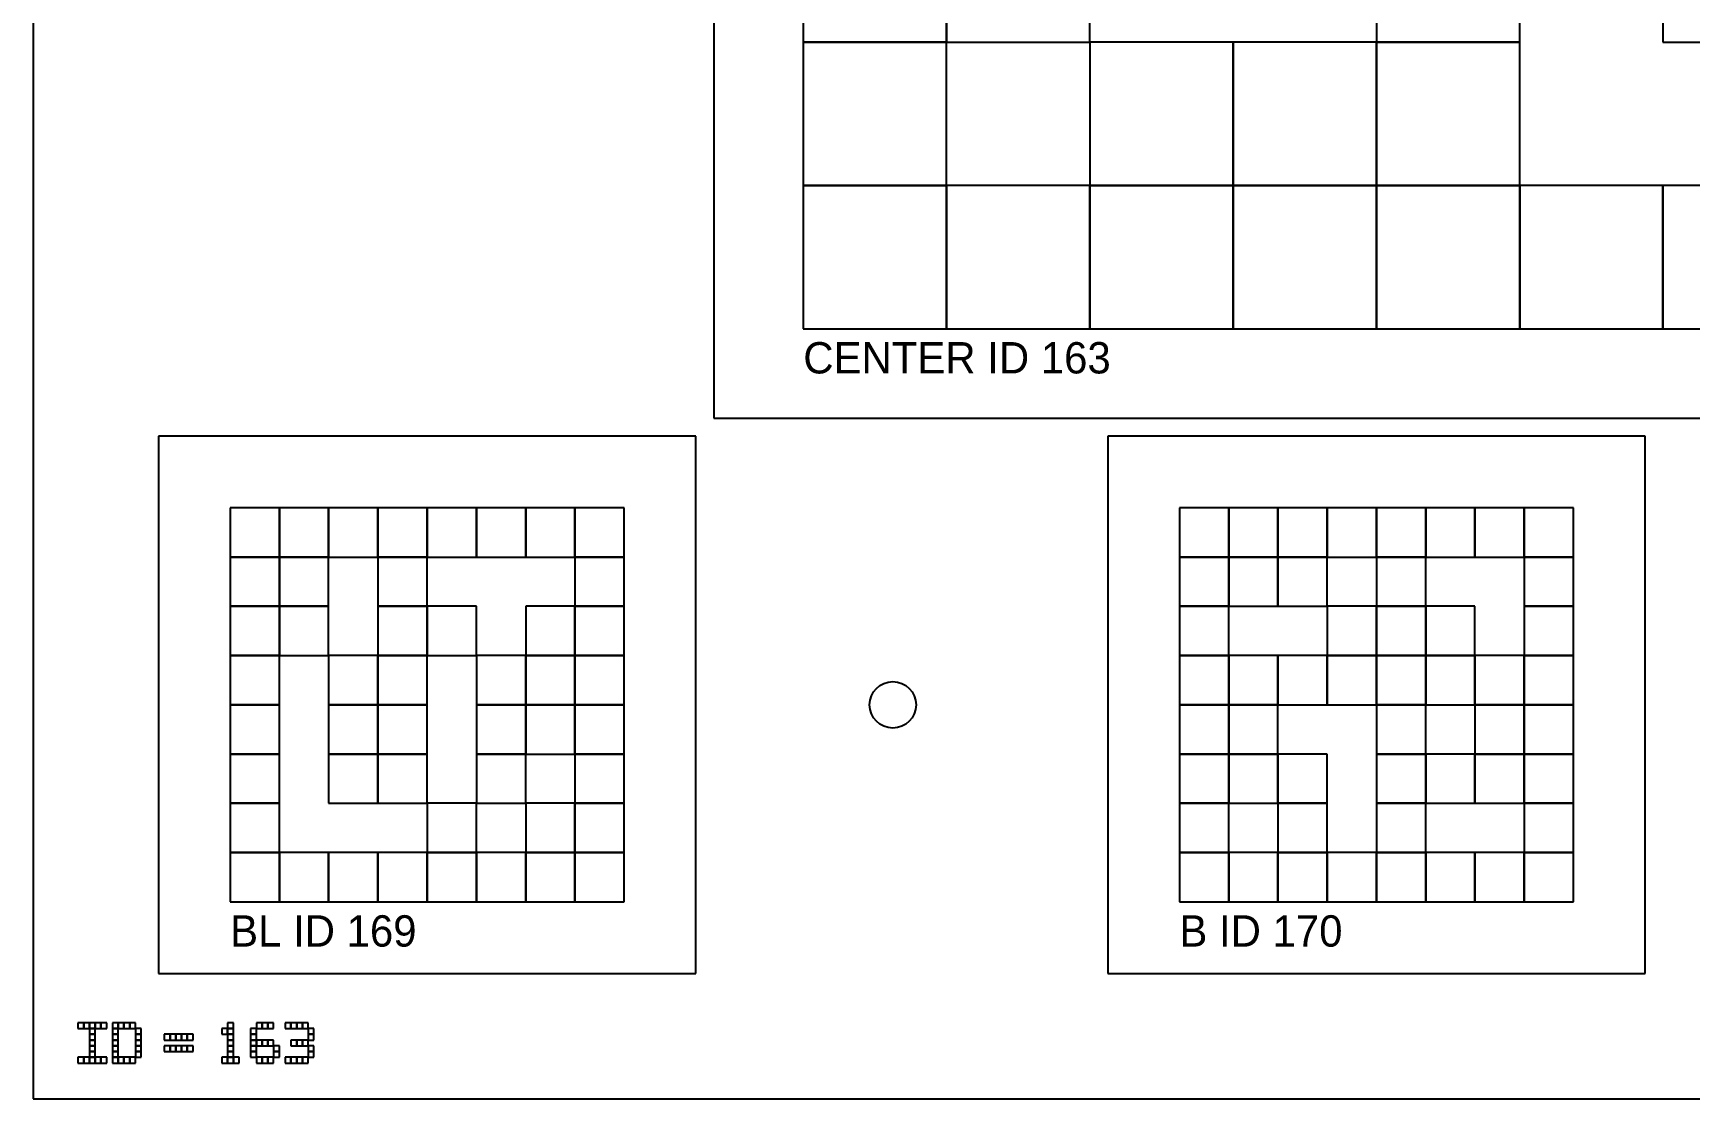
# Model space of a CAD drawing. Extents: x 0 to 1260, y -12 to 1580.
# Drawn here: x 960 to 1145, y 960 to 1079 of the extents above; entities that cross this region are included whole.
import ezdxf

# ---------------------------------------------------------------- set-up
doc = ezdxf.new("R2010")
doc.units = 0
for name, color, linetype in [('BLACK_POCKET', 7, 'CONTINUOUS'), ('BOARD_TEXT', 7, 'CONTINUOUS'), ('CUT', 7, 'CONTINUOUS'), ('LABEL', 3, 'CONTINUOUS'), ('MOUNT_HOLE', 6, 'CONTINUOUS'), ('QUIET_ZONE', 5, 'CONTINUOUS'), ('TAG_BOUNDARY', 8, 'CONTINUOUS')]:
    doc.layers.add(name, color=color, linetype=linetype)

msp = doc.modelspace()

# ---------------------------------------------------------------- linework, layer by layer
at = {"layer": 'BLACK_POCKET'}
for p, q in [((1046, 1094), (1046, 1078)), ((1062, 1078), (1062, 1094)), ((1062, 1094), (1062, 1078)), ((1078, 1078), (1078, 1094)), ((1110, 1094), (1110, 1078)), ((1126, 1078), (1126, 1094)), ((1142, 1094), (1142, 1078)), ((1046, 1078), (1062, 1078)), ((1062, 1078), (1046, 1078)), ((1046, 1078), (1046, 1062)), ((1062, 1078), (1078, 1078)), ((1062, 1062), (1062, 1078)), ((1094, 1078), (1078, 1078)), ((1078, 1078), (1078, 1062)), ((1094, 1062), (1094, 1078)), ((1110, 1078), (1094, 1078)), ((1094, 1078), (1094, 1062)), ((1110, 1078), (1126, 1078)), ((1110, 1062), (1110, 1078)), ((1126, 1078), (1110, 1078)), ((1110, 1078), (1110, 1062)), ((1126, 1062), (1126, 1078)), ((1142, 1078), (1158, 1078)), ((1046, 1062), (1062, 1062)), ((1062, 1062), (1046, 1062)), ((1046, 1062), (1046, 1046)), ((1062, 1046), (1062, 1062)), ((1078, 1062), (1062, 1062)), ((1062, 1062), (1062, 1046)), ((1078, 1062), (1094, 1062)), ((1078, 1046), (1078, 1062)), ((1094, 1062), (1078, 1062)), ((1078, 1062), (1078, 1046)), ((1094, 1062), (1110, 1062)), ((1094, 1046), (1094, 1062)), ((1110, 1062), (1094, 1062)), ((1094, 1062), (1094, 1046)), ((1110, 1062), (1126, 1062)), ((1110, 1046), (1110, 1062)), ((1126, 1062), (1110, 1062)), ((1110, 1062), (1110, 1046)), ((1126, 1046), (1126, 1062)), ((1142, 1062), (1126, 1062)), ((1126, 1062), (1126, 1046)), ((1142, 1046), (1142, 1062)), ((1158, 1062), (1142, 1062)), ((1142, 1062), (1142, 1046)), ((1046, 1046), (1062, 1046)), ((1062, 1046), (1078, 1046)), ((1078, 1046), (1094, 1046)), ((1094, 1046), (1110, 1046)), ((1110, 1046), (1126, 1046)), ((1126, 1046), (1142, 1046)), ((1142, 1046), (1158, 1046)), ((987.5, 1026), (982, 1026)), ((982, 1026), (982, 1020.5)), ((987.5, 1020.5), (987.5, 1026)), ((993, 1026), (987.5, 1026)), ((987.5, 1026), (987.5, 1020.5)), ((993, 1020.5), (993, 1026)), ((998.5, 1026), (993, 1026)), ((993, 1026), (993, 1020.5)), ((998.5, 1020.5), (998.5, 1026)), ((1004, 1026), (998.5, 1026)), ((998.5, 1026), (998.5, 1020.5)), ((1004, 1020.5), (1004, 1026)), ((1009.5, 1026), (1004, 1026)), ((1004, 1026), (1004, 1020.5)), ((1009.5, 1020.5), (1009.5, 1026)), ((1015, 1026), (1009.5, 1026)), ((1009.5, 1026), (1009.5, 1020.5)), ((1015, 1020.5), (1015, 1026)), ((1020.5, 1026), (1015, 1026)), ((1015, 1026), (1015, 1020.5)), ((1020.5, 1020.5), (1020.5, 1026)), ((1026, 1026), (1020.5, 1026)), ((1020.5, 1026), (1020.5, 1020.5)), ((1026, 1020.5), (1026, 1026)), ((1093.5, 1026), (1088, 1026)), ((1088, 1026), (1088, 1020.5)), ((1093.5, 1020.5), (1093.5, 1026)), ((1099, 1026), (1093.5, 1026)), ((1093.5, 1026), (1093.5, 1020.5)), ((1099, 1020.5), (1099, 1026)), ((1104.5, 1026), (1099, 1026)), ((1099, 1026), (1099, 1020.5)), ((1104.5, 1020.5), (1104.5, 1026)), ((1110, 1026), (1104.5, 1026)), ((1104.5, 1026), (1104.5, 1020.5)), ((1110, 1020.5), (1110, 1026)), ((1115.5, 1026), (1110, 1026)), ((1110, 1026), (1110, 1020.5)), ((1115.5, 1020.5), (1115.5, 1026)), ((1121, 1026), (1115.5, 1026)), ((1115.5, 1026), (1115.5, 1020.5)), ((1121, 1020.5), (1121, 1026)), ((1126.5, 1026), (1121, 1026)), ((1121, 1026), (1121, 1020.5)), ((1126.5, 1020.5), (1126.5, 1026)), ((1132, 1026), (1126.5, 1026)), ((1126.5, 1026), (1126.5, 1020.5)), ((1132, 1020.5), (1132, 1026)), ((982, 1020.5), (987.5, 1020.5)), ((987.5, 1020.5), (982, 1020.5)), ((982, 1020.5), (982, 1015)), ((987.5, 1020.5), (993, 1020.5)), ((987.5, 1015), (987.5, 1020.5)), ((993, 1020.5), (987.5, 1020.5)), ((987.5, 1020.5), (987.5, 1015)), ((993, 1020.5), (998.5, 1020.5)), ((993, 1015), (993, 1020.5)), ((998.5, 1020.5), (1004, 1020.5)), ((1004, 1020.5), (998.5, 1020.5)), ((998.5, 1020.5), (998.5, 1015)), ((1004, 1020.5), (1009.5, 1020.5)), ((1004, 1015), (1004, 1020.5)), ((1009.5, 1020.5), (1015, 1020.5)), ((1015, 1020.5), (1020.5, 1020.5)), ((1020.5, 1020.5), (1026, 1020.5)), ((1026, 1020.5), (1020.5, 1020.5)), ((1020.5, 1020.5), (1020.5, 1015)), ((1026, 1015), (1026, 1020.5)), ((1088, 1020.5), (1093.5, 1020.5)), ((1093.5, 1020.5), (1088, 1020.5)), ((1088, 1020.5), (1088, 1015)), ((1093.5, 1020.5), (1099, 1020.5)), ((1093.5, 1015), (1093.5, 1020.5)), ((1099, 1020.5), (1093.5, 1020.5)), ((1093.5, 1020.5), (1093.5, 1015)), ((1099, 1020.5), (1104.5, 1020.5)), ((1099, 1015), (1099, 1020.5)), ((1104.5, 1020.5), (1099, 1020.5)), ((1099, 1020.5), (1099, 1015)), ((1104.5, 1020.5), (1110, 1020.5)), ((1104.5, 1015), (1104.5, 1020.5)), ((1110, 1020.5), (1115.5, 1020.5)), ((1115.5, 1020.5), (1110, 1020.5)), ((1110, 1020.5), (1110, 1015)), ((1115.5, 1020.5), (1121, 1020.5)), ((1115.5, 1015), (1115.5, 1020.5)), ((1121, 1020.5), (1126.5, 1020.5)), ((1126.5, 1020.5), (1132, 1020.5)), ((1132, 1020.5), (1126.5, 1020.5)), ((1126.5, 1020.5), (1126.5, 1015)), ((1132, 1015), (1132, 1020.5)), ((982, 1015), (987.5, 1015)), ((987.5, 1015), (982, 1015)), ((982, 1015), (982, 1009.5)), ((987.5, 1015), (993, 1015)), ((987.5, 1009.5), (987.5, 1015)), ((993, 1015), (987.5, 1015)), ((987.5, 1015), (987.5, 1009.5)), ((993, 1009.5), (993, 1015)), ((998.5, 1015), (1004, 1015)), ((1004, 1015), (998.5, 1015)), ((998.5, 1015), (998.5, 1009.5)), ((1004, 1009.5), (1004, 1015)), ((1009.5, 1015), (1004, 1015)), ((1004, 1015), (1004, 1009.5)), ((1009.5, 1009.5), (1009.5, 1015)), ((1020.5, 1015), (1015, 1015)), ((1015, 1015), (1015, 1009.5)), ((1020.5, 1015), (1026, 1015)), ((1020.5, 1009.5), (1020.5, 1015)), ((1026, 1015), (1020.5, 1015)), ((1020.5, 1015), (1020.5, 1009.5)), ((1026, 1009.5), (1026, 1015)), ((1088, 1015), (1093.5, 1015)), ((1093.5, 1015), (1088, 1015)), ((1088, 1015), (1088, 1009.5)), ((1093.5, 1015), (1099, 1015)), ((1093.5, 1009.5), (1093.5, 1015)), ((1099, 1015), (1104.5, 1015)), ((1110, 1015), (1104.5, 1015)), ((1104.5, 1015), (1104.5, 1009.5)), ((1110, 1015), (1115.5, 1015)), ((1110, 1009.5), (1110, 1015)), ((1115.5, 1015), (1110, 1015)), ((1110, 1015), (1110, 1009.5)), ((1115.5, 1009.5), (1115.5, 1015)), ((1121, 1015), (1115.5, 1015)), ((1115.5, 1015), (1115.5, 1009.5)), ((1121, 1009.5), (1121, 1015)), ((1126.5, 1015), (1132, 1015)), ((1132, 1015), (1126.5, 1015)), ((1126.5, 1015), (1126.5, 1009.5)), ((1132, 1009.5), (1132, 1015)), ((982, 1009.5), (987.5, 1009.5)), ((987.5, 1009.5), (982, 1009.5)), ((982, 1009.5), (982, 1004)), ((987.5, 1009.5), (993, 1009.5)), ((987.5, 1004), (987.5, 1009.5)), ((998.5, 1009.5), (993, 1009.5)), ((993, 1009.5), (993, 1004)), ((998.5, 1009.5), (1004, 1009.5)), ((998.5, 1004), (998.5, 1009.5)), ((1004, 1009.5), (998.5, 1009.5)), ((998.5, 1009.5), (998.5, 1004)), ((1004, 1009.5), (1009.5, 1009.5)), ((1004, 1004), (1004, 1009.5)), ((1015, 1009.5), (1009.5, 1009.5)), ((1009.5, 1009.5), (1009.5, 1004)), ((1015, 1009.5), (1020.5, 1009.5)), ((1015, 1004), (1015, 1009.5)), ((1020.5, 1009.5), (1015, 1009.5)), ((1015, 1009.5), (1015, 1004)), ((1020.5, 1009.5), (1026, 1009.5)), ((1020.5, 1004), (1020.5, 1009.5)), ((1026, 1009.5), (1020.5, 1009.5)), ((1020.5, 1009.5), (1020.5, 1004)), ((1026, 1004), (1026, 1009.5)), ((1088, 1009.5), (1093.5, 1009.5)), ((1093.5, 1009.5), (1088, 1009.5)), ((1088, 1009.5), (1088, 1004)), ((1093.5, 1004), (1093.5, 1009.5)), ((1099, 1009.5), (1093.5, 1009.5)), ((1093.5, 1009.5), (1093.5, 1004)), ((1099, 1004), (1099, 1009.5)), ((1104.5, 1009.5), (1099, 1009.5)), ((1099, 1009.5), (1099, 1004)), ((1104.5, 1009.5), (1110, 1009.5)), ((1104.5, 1004), (1104.5, 1009.5)), ((1110, 1009.5), (1104.5, 1009.5)), ((1104.5, 1009.5), (1104.5, 1004)), ((1110, 1009.5), (1115.5, 1009.5)), ((1110, 1004), (1110, 1009.5)), ((1115.5, 1009.5), (1110, 1009.5)), ((1110, 1009.5), (1110, 1004)), ((1115.5, 1009.5), (1121, 1009.5)), ((1115.5, 1004), (1115.5, 1009.5)), ((1121, 1009.5), (1115.5, 1009.5)), ((1115.5, 1009.5), (1115.5, 1004)), ((1121, 1004), (1121, 1009.5)), ((1126.5, 1009.5), (1121, 1009.5)), ((1121, 1009.5), (1121, 1004)), ((1126.5, 1009.5), (1132, 1009.5)), ((1126.5, 1004), (1126.5, 1009.5)), ((1132, 1009.5), (1126.5, 1009.5)), ((1126.5, 1009.5), (1126.5, 1004)), ((1132, 1004), (1132, 1009.5)), ((982, 1004), (987.5, 1004)), ((987.5, 1004), (982, 1004)), ((982, 1004), (982, 998.5)), ((987.5, 998.5), (987.5, 1004)), ((993, 1004), (998.5, 1004)), ((998.5, 1004), (993, 1004)), ((993, 1004), (993, 998.5)), ((998.5, 1004), (1004, 1004)), ((998.5, 998.5), (998.5, 1004)), ((1004, 1004), (998.5, 1004)), ((998.5, 1004), (998.5, 998.5)), ((1004, 998.5), (1004, 1004)), ((1009.5, 1004), (1015, 1004)), ((1015, 1004), (1009.5, 1004)), ((1009.5, 1004), (1009.5, 998.5)), ((1015, 1004), (1020.5, 1004)), ((1015, 998.5), (1015, 1004)), ((1020.5, 1004), (1015, 1004)), ((1015, 1004), (1015, 998.5)), ((1020.5, 1004), (1026, 1004)), ((1020.5, 998.5), (1020.5, 1004)), ((1026, 1004), (1020.5, 1004)), ((1020.5, 1004), (1020.5, 998.5)), ((1026, 998.5), (1026, 1004)), ((1088, 1004), (1093.5, 1004)), ((1093.5, 1004), (1088, 1004)), ((1088, 1004), (1088, 998.5)), ((1093.5, 1004), (1099, 1004)), ((1093.5, 998.5), (1093.5, 1004)), ((1099, 1004), (1093.5, 1004)), ((1093.5, 1004), (1093.5, 998.5)), ((1099, 1004), (1104.5, 1004)), ((1099, 998.5), (1099, 1004)), ((1104.5, 1004), (1110, 1004)), ((1110, 1004), (1115.5, 1004)), ((1115.5, 1004), (1110, 1004)), ((1110, 1004), (1110, 998.5)), ((1115.5, 1004), (1121, 1004)), ((1115.5, 998.5), (1115.5, 1004)), ((1121, 1004), (1126.5, 1004)), ((1126.5, 1004), (1121, 1004)), ((1121, 1004), (1121, 998.5)), ((1126.5, 1004), (1132, 1004)), ((1126.5, 998.5), (1126.5, 1004)), ((1132, 1004), (1126.5, 1004)), ((1126.5, 1004), (1126.5, 998.5)), ((1132, 998.5), (1132, 1004)), ((982, 998.5), (987.5, 998.5)), ((987.5, 998.5), (982, 998.5)), ((982, 998.5), (982, 993)), ((987.5, 993), (987.5, 998.5)), ((993, 998.5), (998.5, 998.5)), ((998.5, 998.5), (993, 998.5)), ((993, 998.5), (993, 993)), ((998.5, 998.5), (1004, 998.5)), ((998.5, 993), (998.5, 998.5)), ((1004, 998.5), (998.5, 998.5)), ((998.5, 998.5), (998.5, 993)), ((1004, 993), (1004, 998.5)), ((1009.5, 998.5), (1015, 998.5)), ((1015, 998.5), (1009.5, 998.5)), ((1009.5, 998.5), (1009.5, 993)), ((1015, 998.5), (1020.5, 998.5)), ((1015, 993), (1015, 998.5)), ((1020.5, 998.5), (1026, 998.5)), ((1026, 998.5), (1020.5, 998.5)), ((1020.5, 998.5), (1020.5, 993)), ((1026, 993), (1026, 998.5)), ((1088, 998.5), (1093.5, 998.5)), ((1093.5, 998.5), (1088, 998.5)), ((1088, 998.5), (1088, 993)), ((1093.5, 998.5), (1099, 998.5)), ((1093.5, 993), (1093.5, 998.5)), ((1099, 998.5), (1093.5, 998.5)), ((1093.5, 998.5), (1093.5, 993)), ((1099, 993), (1099, 998.5)), ((1104.5, 998.5), (1099, 998.5)), ((1099, 998.5), (1099, 993)), ((1104.5, 993), (1104.5, 998.5)), ((1110, 998.5), (1115.5, 998.5)), ((1115.5, 998.5), (1110, 998.5)), ((1110, 998.5), (1110, 993)), ((1115.5, 993), (1115.5, 998.5)), ((1121, 998.5), (1115.5, 998.5)), ((1115.5, 998.5), (1115.5, 993)), ((1121, 998.5), (1126.5, 998.5)), ((1121, 993), (1121, 998.5)), ((1126.5, 998.5), (1121, 998.5)), ((1121, 998.5), (1121, 993)), ((1126.5, 998.5), (1132, 998.5)), ((1126.5, 993), (1126.5, 998.5)), ((1132, 998.5), (1126.5, 998.5)), ((1126.5, 998.5), (1126.5, 993)), ((1132, 993), (1132, 998.5)), ((982, 993), (987.5, 993)), ((987.5, 993), (982, 993)), ((982, 993), (982, 987.5)), ((987.5, 987.5), (987.5, 993)), ((993, 993), (998.5, 993)), ((998.5, 993), (1004, 993)), ((1009.5, 993), (1004, 993)), ((1004, 993), (1004, 987.5)), ((1009.5, 993), (1015, 993)), ((1009.5, 987.5), (1009.5, 993)), ((1020.5, 993), (1015, 993)), ((1015, 993), (1015, 987.5)), ((1020.5, 993), (1026, 993)), ((1020.5, 987.5), (1020.5, 993)), ((1026, 993), (1020.5, 993)), ((1020.5, 993), (1020.5, 987.5)), ((1026, 987.5), (1026, 993)), ((1088, 993), (1093.5, 993)), ((1093.5, 993), (1088, 993)), ((1088, 993), (1088, 987.5)), ((1093.5, 993), (1099, 993)), ((1093.5, 987.5), (1093.5, 993)), ((1099, 993), (1104.5, 993)), ((1104.5, 993), (1099, 993)), ((1099, 993), (1099, 987.5)), ((1104.5, 987.5), (1104.5, 993)), ((1110, 993), (1115.5, 993)), ((1115.5, 993), (1110, 993)), ((1110, 993), (1110, 987.5)), ((1115.5, 993), (1121, 993)), ((1115.5, 987.5), (1115.5, 993)), ((1121, 993), (1126.5, 993)), ((1126.5, 993), (1132, 993)), ((1132, 993), (1126.5, 993)), ((1126.5, 993), (1126.5, 987.5)), ((1132, 987.5), (1132, 993)), ((982, 987.5), (987.5, 987.5)), ((987.5, 987.5), (982, 987.5)), ((982, 987.5), (982, 982)), ((987.5, 982), (987.5, 987.5)), ((993, 987.5), (987.5, 987.5)), ((987.5, 987.5), (987.5, 982)), ((993, 982), (993, 987.5)), ((998.5, 987.5), (993, 987.5)), ((993, 987.5), (993, 982)), ((998.5, 982), (998.5, 987.5)), ((1004, 987.5), (998.5, 987.5)), ((998.5, 987.5), (998.5, 982)), ((1004, 987.5), (1009.5, 987.5)), ((1004, 982), (1004, 987.5)), ((1009.5, 987.5), (1004, 987.5)), ((1004, 987.5), (1004, 982)), ((1009.5, 982), (1009.5, 987.5)), ((1015, 987.5), (1009.5, 987.5)), ((1009.5, 987.5), (1009.5, 982)), ((1015, 987.5), (1020.5, 987.5)), ((1015, 982), (1015, 987.5)), ((1020.5, 987.5), (1015, 987.5)), ((1015, 987.5), (1015, 982)), ((1020.5, 987.5), (1026, 987.5)), ((1020.5, 982), (1020.5, 987.5)), ((1026, 987.5), (1020.5, 987.5)), ((1020.5, 987.5), (1020.5, 982)), ((1026, 982), (1026, 987.5)), ((1088, 987.5), (1093.5, 987.5)), ((1093.5, 987.5), (1088, 987.5)), ((1088, 987.5), (1088, 982)), ((1093.5, 982), (1093.5, 987.5)), ((1099, 987.5), (1093.5, 987.5)), ((1093.5, 987.5), (1093.5, 982)), ((1099, 987.5), (1104.5, 987.5)), ((1099, 982), (1099, 987.5)), ((1104.5, 987.5), (1099, 987.5)), ((1099, 987.5), (1099, 982)), ((1104.5, 982), (1104.5, 987.5)), ((1110, 987.5), (1104.5, 987.5)), ((1104.5, 987.5), (1104.5, 982)), ((1110, 987.5), (1115.5, 987.5)), ((1110, 982), (1110, 987.5)), ((1115.5, 987.5), (1110, 987.5)), ((1110, 987.5), (1110, 982)), ((1115.5, 982), (1115.5, 987.5)), ((1121, 987.5), (1115.5, 987.5)), ((1115.5, 987.5), (1115.5, 982)), ((1121, 982), (1121, 987.5)), ((1126.5, 987.5), (1121, 987.5)), ((1121, 987.5), (1121, 982)), ((1126.5, 987.5), (1132, 987.5)), ((1126.5, 982), (1126.5, 987.5)), ((1132, 987.5), (1126.5, 987.5)), ((1126.5, 987.5), (1126.5, 982)), ((1132, 982), (1132, 987.5)), ((982, 982), (987.5, 982)), ((987.5, 982), (993, 982)), ((993, 982), (998.5, 982)), ((998.5, 982), (1004, 982)), ((1004, 982), (1009.5, 982)), ((1009.5, 982), (1015, 982)), ((1015, 982), (1020.5, 982)), ((1020.5, 982), (1026, 982)), ((1088, 982), (1093.5, 982)), ((1093.5, 982), (1099, 982)), ((1099, 982), (1104.5, 982)), ((1104.5, 982), (1110, 982)), ((1110, 982), (1115.5, 982)), ((1115.5, 982), (1121, 982)), ((1121, 982), (1126.5, 982)), ((1126.5, 982), (1132, 982))]:
    msp.add_line(p, q, dxfattribs=at)
at = {"layer": 'BOARD_TEXT'}
for p, q in [((965.642857, 968.5), (965, 968.5)), ((965, 968.5), (965, 967.857143)), ((965, 967.857143), (965.642857, 967.857143)), ((965.642857, 967.857143), (965.642857, 968.5)), ((966.285714, 968.5), (965.642857, 968.5)), ((965.642857, 968.5), (965.642857, 967.857143)), ((965.642857, 967.857143), (966.285714, 967.857143)), ((966.285714, 967.857143), (966.285714, 968.5)), ((966.928571, 968.5), (966.285714, 968.5)), ((966.285714, 968.5), (966.285714, 967.857143)), ((966.285714, 967.857143), (966.928571, 967.857143)), ((966.928571, 967.857143), (966.285714, 967.857143)), ((966.285714, 967.857143), (966.285714, 967.214286)), ((966.928571, 967.857143), (966.928571, 968.5)), ((967.571429, 968.5), (966.928571, 968.5)), ((966.928571, 968.5), (966.928571, 967.857143)), ((966.928571, 967.857143), (967.571429, 967.857143)), ((966.928571, 967.214286), (966.928571, 967.857143)), ((967.571429, 967.857143), (967.571429, 968.5)), ((968.214286, 968.5), (967.571429, 968.5)), ((967.571429, 968.5), (967.571429, 967.857143)), ((967.571429, 967.857143), (968.214286, 967.857143)), ((968.214286, 967.857143), (968.214286, 968.5)), ((969.5, 968.5), (968.857143, 968.5)), ((968.857143, 968.5), (968.857143, 967.857143)), ((968.857143, 967.857143), (969.5, 967.857143)), ((969.5, 967.857143), (968.857143, 967.857143)), ((968.857143, 967.857143), (968.857143, 967.214286)), ((969.5, 967.857143), (969.5, 968.5)), ((970.142857, 968.5), (969.5, 968.5)), ((969.5, 968.5), (969.5, 967.857143)), ((969.5, 967.857143), (970.142857, 967.857143)), ((969.5, 967.214286), (969.5, 967.857143)), ((970.142857, 967.857143), (970.142857, 968.5)), ((970.785714, 968.5), (970.142857, 968.5)), ((970.142857, 968.5), (970.142857, 967.857143)), ((970.142857, 967.857143), (970.785714, 967.857143)), ((970.785714, 967.857143), (970.785714, 968.5)), ((971.428571, 968.5), (970.785714, 968.5)), ((970.785714, 968.5), (970.785714, 967.857143)), ((970.785714, 967.857143), (971.428571, 967.857143)), ((971.428571, 967.857143), (971.428571, 968.5)), ((972.071429, 967.857143), (971.428571, 967.857143)), ((971.428571, 967.857143), (971.428571, 967.214286)), ((972.071429, 967.214286), (972.071429, 967.857143)), ((981.714286, 967.857143), (981.071429, 967.857143)), ((981.071429, 967.857143), (981.071429, 967.214286)), ((982.357143, 968.5), (981.714286, 968.5)), ((981.714286, 968.5), (981.714286, 967.857143)), ((981.714286, 967.857143), (982.357143, 967.857143)), ((981.714286, 967.214286), (981.714286, 967.857143)), ((982.357143, 967.857143), (981.714286, 967.857143)), ((981.714286, 967.857143), (981.714286, 967.214286)), ((982.357143, 967.857143), (982.357143, 968.5)), ((982.357143, 967.214286), (982.357143, 967.857143)), ((984.928571, 967.857143), (984.285714, 967.857143)), ((984.285714, 967.857143), (984.285714, 967.214286)), ((985.571429, 968.5), (984.928571, 968.5)), ((984.928571, 968.5), (984.928571, 967.857143)), ((984.928571, 967.857143), (985.571429, 967.857143)), ((984.928571, 967.214286), (984.928571, 967.857143)), ((985.571429, 967.857143), (985.571429, 968.5)), ((986.214286, 968.5), (985.571429, 968.5)), ((985.571429, 968.5), (985.571429, 967.857143)), ((985.571429, 967.857143), (986.214286, 967.857143)), ((986.214286, 967.857143), (986.214286, 968.5)), ((986.857143, 968.5), (986.214286, 968.5)), ((986.214286, 968.5), (986.214286, 967.857143)), ((986.214286, 967.857143), (986.857143, 967.857143)), ((986.857143, 967.857143), (986.857143, 968.5)), ((988.785714, 968.5), (988.142857, 968.5)), ((988.142857, 968.5), (988.142857, 967.857143)), ((988.142857, 967.857143), (988.785714, 967.857143)), ((988.785714, 967.857143), (988.785714, 968.5)), ((989.428571, 968.5), (988.785714, 968.5)), ((988.785714, 968.5), (988.785714, 967.857143)), ((988.785714, 967.857143), (989.428571, 967.857143)), ((989.428571, 967.857143), (989.428571, 968.5)), ((990.071429, 968.5), (989.428571, 968.5)), ((989.428571, 968.5), (989.428571, 967.857143)), ((989.428571, 967.857143), (990.071429, 967.857143)), ((990.071429, 967.857143), (990.071429, 968.5)), ((990.714286, 968.5), (990.071429, 968.5)), ((990.071429, 968.5), (990.071429, 967.857143)), ((990.071429, 967.857143), (990.714286, 967.857143)), ((990.714286, 967.857143), (990.714286, 968.5)), ((991.357143, 967.857143), (990.714286, 967.857143)), ((990.714286, 967.857143), (990.714286, 967.214286)), ((991.357143, 967.214286), (991.357143, 967.857143)), ((966.285714, 967.214286), (966.928571, 967.214286)), ((966.928571, 967.214286), (966.285714, 967.214286)), ((966.285714, 967.214286), (966.285714, 966.571429)), ((966.285714, 966.571429), (966.928571, 966.571429)), ((966.928571, 966.571429), (966.285714, 966.571429)), ((966.285714, 966.571429), (966.285714, 965.928571)), ((966.285714, 965.928571), (966.928571, 965.928571)), ((966.928571, 965.928571), (966.285714, 965.928571)), ((966.285714, 965.928571), (966.285714, 965.285714)), ((966.928571, 966.571429), (966.928571, 967.214286)), ((966.928571, 965.928571), (966.928571, 966.571429)), ((966.928571, 965.285714), (966.928571, 965.928571)), ((968.857143, 967.214286), (969.5, 967.214286)), ((969.5, 967.214286), (968.857143, 967.214286)), ((968.857143, 967.214286), (968.857143, 966.571429)), ((968.857143, 966.571429), (969.5, 966.571429)), ((969.5, 966.571429), (968.857143, 966.571429)), ((968.857143, 966.571429), (968.857143, 965.928571)), ((968.857143, 965.928571), (969.5, 965.928571)), ((969.5, 965.928571), (968.857143, 965.928571)), ((968.857143, 965.928571), (968.857143, 965.285714)), ((969.5, 966.571429), (969.5, 967.214286)), ((969.5, 965.928571), (969.5, 966.571429)), ((969.5, 965.285714), (969.5, 965.928571)), ((971.428571, 967.214286), (972.071429, 967.214286)), ((972.071429, 967.214286), (971.428571, 967.214286)), ((971.428571, 967.214286), (971.428571, 966.571429)), ((971.428571, 966.571429), (972.071429, 966.571429)), ((972.071429, 966.571429), (971.428571, 966.571429)), ((971.428571, 966.571429), (971.428571, 965.928571)), ((971.428571, 965.928571), (972.071429, 965.928571)), ((972.071429, 965.928571), (971.428571, 965.928571)), ((971.428571, 965.928571), (971.428571, 965.285714)), ((972.071429, 966.571429), (972.071429, 967.214286)), ((972.071429, 965.928571), (972.071429, 966.571429)), ((972.071429, 965.285714), (972.071429, 965.928571)), ((975.285714, 967.214286), (974.642857, 967.214286)), ((974.642857, 967.214286), (974.642857, 966.571429)), ((974.642857, 966.571429), (975.285714, 966.571429)), ((975.285714, 965.928571), (974.642857, 965.928571)), ((974.642857, 965.928571), (974.642857, 965.285714)), ((975.285714, 966.571429), (975.285714, 967.214286)), ((975.928571, 967.214286), (975.285714, 967.214286)), ((975.285714, 967.214286), (975.285714, 966.571429)), ((975.285714, 966.571429), (975.928571, 966.571429)), ((975.285714, 965.285714), (975.285714, 965.928571)), ((975.928571, 965.928571), (975.285714, 965.928571)), ((975.285714, 965.928571), (975.285714, 965.285714)), ((975.928571, 966.571429), (975.928571, 967.214286)), ((976.571429, 967.214286), (975.928571, 967.214286)), ((975.928571, 967.214286), (975.928571, 966.571429)), ((975.928571, 966.571429), (976.571429, 966.571429)), ((975.928571, 965.285714), (975.928571, 965.928571)), ((976.571429, 965.928571), (975.928571, 965.928571)), ((975.928571, 965.928571), (975.928571, 965.285714)), ((976.571429, 966.571429), (976.571429, 967.214286)), ((977.214286, 967.214286), (976.571429, 967.214286)), ((976.571429, 967.214286), (976.571429, 966.571429)), ((976.571429, 966.571429), (977.214286, 966.571429)), ((976.571429, 965.285714), (976.571429, 965.928571)), ((977.214286, 965.928571), (976.571429, 965.928571)), ((976.571429, 965.928571), (976.571429, 965.285714)), ((977.214286, 966.571429), (977.214286, 967.214286)), ((977.857143, 967.214286), (977.214286, 967.214286)), ((977.214286, 967.214286), (977.214286, 966.571429)), ((977.214286, 966.571429), (977.857143, 966.571429)), ((977.214286, 965.285714), (977.214286, 965.928571)), ((977.857143, 965.928571), (977.214286, 965.928571)), ((977.214286, 965.928571), (977.214286, 965.285714)), ((977.857143, 966.571429), (977.857143, 967.214286)), ((977.857143, 965.285714), (977.857143, 965.928571)), ((981.071429, 967.214286), (981.714286, 967.214286)), ((981.714286, 967.214286), (982.357143, 967.214286)), ((982.357143, 967.214286), (981.714286, 967.214286)), ((981.714286, 967.214286), (981.714286, 966.571429)), ((981.714286, 966.571429), (982.357143, 966.571429)), ((982.357143, 966.571429), (981.714286, 966.571429)), ((981.714286, 966.571429), (981.714286, 965.928571)), ((981.714286, 965.928571), (982.357143, 965.928571)), ((982.357143, 965.928571), (981.714286, 965.928571)), ((981.714286, 965.928571), (981.714286, 965.285714)), ((982.357143, 966.571429), (982.357143, 967.214286)), ((982.357143, 965.928571), (982.357143, 966.571429)), ((982.357143, 965.285714), (982.357143, 965.928571)), ((984.285714, 967.214286), (984.928571, 967.214286)), ((984.928571, 967.214286), (984.285714, 967.214286)), ((984.285714, 967.214286), (984.285714, 966.571429)), ((984.285714, 966.571429), (984.928571, 966.571429)), ((984.928571, 966.571429), (984.285714, 966.571429)), ((984.285714, 966.571429), (984.285714, 965.928571)), ((984.285714, 965.928571), (984.928571, 965.928571)), ((984.928571, 965.928571), (984.285714, 965.928571)), ((984.285714, 965.928571), (984.285714, 965.285714)), ((984.928571, 966.571429), (984.928571, 967.214286)), ((984.928571, 965.928571), (984.928571, 966.571429)), ((985.571429, 966.571429), (984.928571, 966.571429)), ((984.928571, 966.571429), (984.928571, 965.928571)), ((984.928571, 965.928571), (985.571429, 965.928571)), ((984.928571, 965.285714), (984.928571, 965.928571)), ((985.571429, 965.928571), (985.571429, 966.571429)), ((986.214286, 966.571429), (985.571429, 966.571429)), ((985.571429, 966.571429), (985.571429, 965.928571)), ((985.571429, 965.928571), (986.214286, 965.928571)), ((986.214286, 965.928571), (986.214286, 966.571429)), ((986.857143, 966.571429), (986.214286, 966.571429)), ((986.214286, 966.571429), (986.214286, 965.928571)), ((986.214286, 965.928571), (986.857143, 965.928571)), ((986.857143, 965.928571), (986.857143, 966.571429)), ((987.5, 965.928571), (986.857143, 965.928571)), ((986.857143, 965.928571), (986.857143, 965.285714)), ((987.5, 965.285714), (987.5, 965.928571)), ((989.428571, 966.571429), (988.785714, 966.571429)), ((988.785714, 966.571429), (988.785714, 965.928571)), ((988.785714, 965.928571), (989.428571, 965.928571)), ((989.428571, 965.928571), (989.428571, 966.571429)), ((990.071429, 966.571429), (989.428571, 966.571429)), ((989.428571, 966.571429), (989.428571, 965.928571)), ((989.428571, 965.928571), (990.071429, 965.928571)), ((990.071429, 965.928571), (990.071429, 966.571429)), ((990.714286, 966.571429), (990.071429, 966.571429)), ((990.071429, 966.571429), (990.071429, 965.928571)), ((990.071429, 965.928571), (990.714286, 965.928571)), ((990.714286, 967.214286), (991.357143, 967.214286)), ((991.357143, 967.214286), (990.714286, 967.214286)), ((990.714286, 967.214286), (990.714286, 966.571429)), ((990.714286, 966.571429), (991.357143, 966.571429)), ((990.714286, 965.928571), (990.714286, 966.571429)), ((991.357143, 965.928571), (990.714286, 965.928571)), ((990.714286, 965.928571), (990.714286, 965.285714)), ((991.357143, 966.571429), (991.357143, 967.214286)), ((991.357143, 965.285714), (991.357143, 965.928571)), ((965.642857, 964.642857), (965, 964.642857)), ((965, 964.642857), (965, 964)), ((965, 964), (965.642857, 964)), ((965.642857, 964), (965.642857, 964.642857)), ((966.285714, 964.642857), (965.642857, 964.642857)), ((965.642857, 964.642857), (965.642857, 964)), ((965.642857, 964), (966.285714, 964)), ((966.285714, 965.285714), (966.928571, 965.285714)), ((966.928571, 965.285714), (966.285714, 965.285714)), ((966.285714, 965.285714), (966.285714, 964.642857)), ((966.285714, 964.642857), (966.928571, 964.642857)), ((966.285714, 964), (966.285714, 964.642857)), ((966.928571, 964.642857), (966.285714, 964.642857)), ((966.285714, 964.642857), (966.285714, 964)), ((966.285714, 964), (966.928571, 964)), ((966.928571, 964.642857), (966.928571, 965.285714)), ((966.928571, 964), (966.928571, 964.642857)), ((967.571429, 964.642857), (966.928571, 964.642857)), ((966.928571, 964.642857), (966.928571, 964)), ((966.928571, 964), (967.571429, 964)), ((967.571429, 964), (967.571429, 964.642857)), ((968.214286, 964.642857), (967.571429, 964.642857)), ((967.571429, 964.642857), (967.571429, 964)), ((967.571429, 964), (968.214286, 964)), ((968.214286, 964), (968.214286, 964.642857)), ((968.857143, 965.285714), (969.5, 965.285714)), ((969.5, 965.285714), (968.857143, 965.285714)), ((968.857143, 965.285714), (968.857143, 964.642857)), ((968.857143, 964.642857), (969.5, 964.642857)), ((969.5, 964.642857), (968.857143, 964.642857)), ((968.857143, 964.642857), (968.857143, 964)), ((968.857143, 964), (969.5, 964)), ((969.5, 964.642857), (969.5, 965.285714)), ((969.5, 964), (969.5, 964.642857)), ((970.142857, 964.642857), (969.5, 964.642857)), ((969.5, 964.642857), (969.5, 964)), ((969.5, 964), (970.142857, 964)), ((970.142857, 964), (970.142857, 964.642857)), ((970.785714, 964.642857), (970.142857, 964.642857)), ((970.142857, 964.642857), (970.142857, 964)), ((970.142857, 964), (970.785714, 964)), ((970.785714, 964), (970.785714, 964.642857)), ((971.428571, 964.642857), (970.785714, 964.642857)), ((970.785714, 964.642857), (970.785714, 964)), ((970.785714, 964), (971.428571, 964)), ((971.428571, 965.285714), (972.071429, 965.285714)), ((972.071429, 965.285714), (971.428571, 965.285714)), ((971.428571, 965.285714), (971.428571, 964.642857)), ((971.428571, 964.642857), (972.071429, 964.642857)), ((971.428571, 964), (971.428571, 964.642857)), ((972.071429, 964.642857), (972.071429, 965.285714)), ((974.642857, 965.285714), (975.285714, 965.285714)), ((975.285714, 965.285714), (975.928571, 965.285714)), ((975.928571, 965.285714), (976.571429, 965.285714)), ((976.571429, 965.285714), (977.214286, 965.285714)), ((977.214286, 965.285714), (977.857143, 965.285714)), ((981.714286, 964.642857), (981.071429, 964.642857)), ((981.071429, 964.642857), (981.071429, 964)), ((981.071429, 964), (981.714286, 964)), ((981.714286, 965.285714), (982.357143, 965.285714)), ((982.357143, 965.285714), (981.714286, 965.285714)), ((981.714286, 965.285714), (981.714286, 964.642857)), ((981.714286, 964.642857), (982.357143, 964.642857)), ((981.714286, 964), (981.714286, 964.642857)), ((982.357143, 964.642857), (981.714286, 964.642857)), ((981.714286, 964.642857), (981.714286, 964)), ((981.714286, 964), (982.357143, 964)), ((982.357143, 964.642857), (982.357143, 965.285714)), ((982.357143, 964), (982.357143, 964.642857)), ((983, 964.642857), (982.357143, 964.642857)), ((982.357143, 964.642857), (982.357143, 964)), ((982.357143, 964), (983, 964)), ((983, 964), (983, 964.642857)), ((984.285714, 965.285714), (984.928571, 965.285714)), ((984.928571, 965.285714), (984.285714, 965.285714)), ((984.285714, 965.285714), (984.285714, 964.642857)), ((984.285714, 964.642857), (984.928571, 964.642857)), ((984.928571, 964.642857), (984.928571, 965.285714)), ((985.571429, 964.642857), (984.928571, 964.642857)), ((984.928571, 964.642857), (984.928571, 964)), ((984.928571, 964), (985.571429, 964)), ((985.571429, 964), (985.571429, 964.642857)), ((986.214286, 964.642857), (985.571429, 964.642857)), ((985.571429, 964.642857), (985.571429, 964)), ((985.571429, 964), (986.214286, 964)), ((986.214286, 964), (986.214286, 964.642857)), ((986.857143, 964.642857), (986.214286, 964.642857)), ((986.214286, 964.642857), (986.214286, 964)), ((986.214286, 964), (986.857143, 964)), ((986.857143, 965.285714), (987.5, 965.285714)), ((987.5, 965.285714), (986.857143, 965.285714)), ((986.857143, 965.285714), (986.857143, 964.642857)), ((986.857143, 964.642857), (987.5, 964.642857)), ((986.857143, 964), (986.857143, 964.642857)), ((987.5, 964.642857), (987.5, 965.285714)), ((988.785714, 964.642857), (988.142857, 964.642857)), ((988.142857, 964.642857), (988.142857, 964)), ((988.142857, 964), (988.785714, 964)), ((988.785714, 964), (988.785714, 964.642857)), ((989.428571, 964.642857), (988.785714, 964.642857)), ((988.785714, 964.642857), (988.785714, 964)), ((988.785714, 964), (989.428571, 964)), ((989.428571, 964), (989.428571, 964.642857)), ((990.071429, 964.642857), (989.428571, 964.642857)), ((989.428571, 964.642857), (989.428571, 964)), ((989.428571, 964), (990.071429, 964)), ((990.071429, 964), (990.071429, 964.642857)), ((990.714286, 964.642857), (990.071429, 964.642857)), ((990.071429, 964.642857), (990.071429, 964)), ((990.071429, 964), (990.714286, 964)), ((990.714286, 965.285714), (991.357143, 965.285714)), ((991.357143, 965.285714), (990.714286, 965.285714)), ((990.714286, 965.285714), (990.714286, 964.642857)), ((990.714286, 964.642857), (991.357143, 964.642857)), ((990.714286, 964), (990.714286, 964.642857)), ((991.357143, 964.642857), (991.357143, 965.285714))]:
    msp.add_line(p, q, dxfattribs=at)
at = {"layer": 'CUT'}
for p, q in [((960, 1260), (960, 960)), ((960, 960), (1260, 960))]:
    msp.add_line(p, q, dxfattribs=at)
at = {"layer": 'MOUNT_HOLE'}
msp.add_circle((1056, 1004), 2.6, dxfattribs=at)
at = {"layer": 'QUIET_ZONE'}
for p, q in [((1036, 1184), (1036, 1036)), ((1036, 1036), (1184, 1036)), ((1034, 1034), (974, 1034)), ((974, 1034), (974, 974)), ((1034, 974), (1034, 1034)), ((1140, 1034), (1080, 1034)), ((1080, 1034), (1080, 974)), ((1140, 974), (1140, 1034)), ((974, 974), (1034, 974)), ((1080, 974), (1140, 974))]:
    msp.add_line(p, q, dxfattribs=at)
at = {"layer": 'TAG_BOUNDARY'}
for p, q in [((1046, 1174), (1046, 1046)), ((1046, 1046), (1174, 1046)), ((1026, 1026), (982, 1026)), ((982, 1026), (982, 982)), ((1026, 982), (1026, 1026)), ((1132, 1026), (1088, 1026)), ((1088, 1026), (1088, 982)), ((1132, 982), (1132, 1026)), ((982, 982), (1026, 982)), ((1088, 982), (1132, 982))]:
    msp.add_line(p, q, dxfattribs=at)

# ---------------------------------------------------------------- texts
at = {"layer": 'LABEL'}
for s, p in [('CENTER ID 163', (1046, 1041)), ('BL ID 169', (982, 977)), ('B ID 170', (1088, 977))]:
    msp.add_text(s, height=3.5, dxfattribs=at).set_placement(p)

doc.saveas('drawing.dxf')
